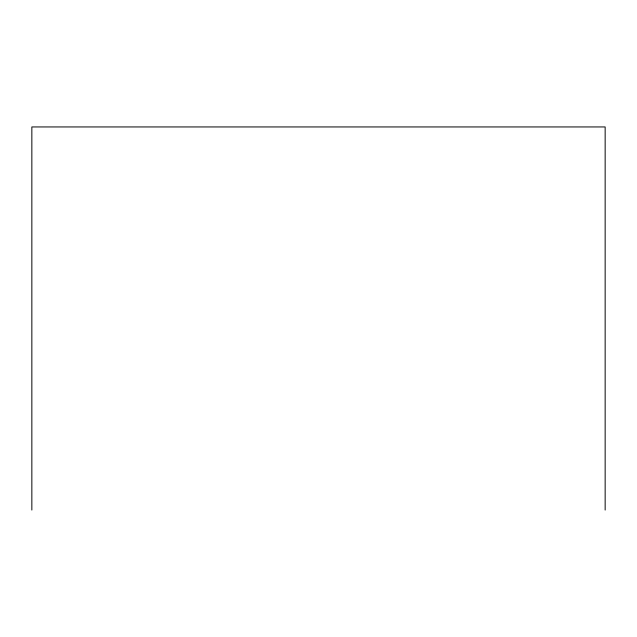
<?xml version="1.0" encoding="UTF-8"?>
<svg xmlns="http://www.w3.org/2000/svg" width="637" height="637" viewBox="0 0 637 637"><rect width="100%" height="100%" fill="white"/><g stroke="black" fill="none" stroke-linecap="round" stroke-linejoin="round"><path stroke-width="0.96" d="M605.15 510.054L605.15 126.946L31.85 126.946L31.85 510.054"/></g></svg>
